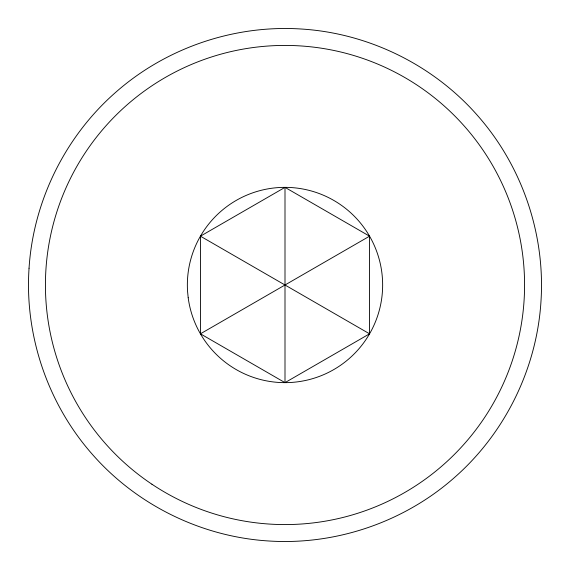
<?xml version="1.0" encoding="UTF-8"?>
<svg xmlns="http://www.w3.org/2000/svg" width="570" height="570" viewBox="0 0 570 570"><rect width="100%" height="100%" fill="white"/><g stroke="black" fill="none" stroke-linecap="round" stroke-linejoin="round"><path stroke-width="0.85" d="M200.441 236.18L285 187.359L369.559 236.18L369.559 333.82L285 382.641L200.441 333.82L200.441 236.18L369.559 333.82M200.441 333.82L369.559 236.18M285 187.359L285 382.641M29.049 268.221C24.51 335.331 47.695 403.646 92.155 454.119C136.394 504.785 201.096 536.698 268.221 540.951C335.331 545.49 403.646 522.305 454.119 477.845C504.785 433.606 536.698 368.904 540.951 301.779C545.49 234.669 522.305 166.355 477.845 115.881C433.606 65.215 368.904 33.302 301.779 29.049C234.669 24.51 166.355 47.695 115.881 92.155C65.215 136.394 33.302 201.096 29.049 268.221M188.193 297.747L187.566 291.384A97.641 97.641 0 0 1 326.268 196.508A97.641 97.641 0 0 1 342.734 363.745A97.641 97.641 0 0 1 188.193 297.747M151.898 484.201A239.578 239.578 0 0 0 524.065 300.668A239.578 239.578 0 0 0 179.037 70.131A239.578 239.578 0 0 0 151.898 484.201"/></g></svg>
